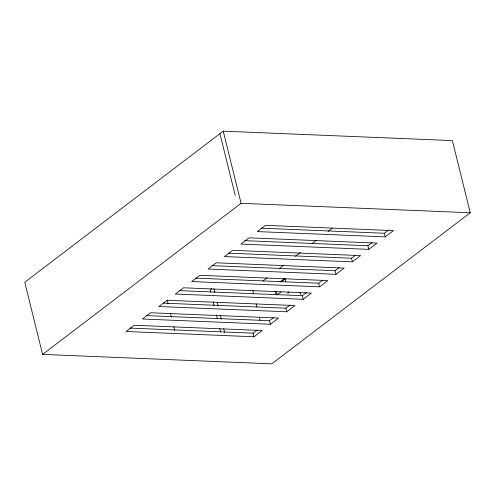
<?xml version="1.0" encoding="UTF-8"?>
<svg xmlns="http://www.w3.org/2000/svg" width="495" height="495" viewBox="0 0 495 495"><rect width="100%" height="100%" fill="white"/><g stroke="black" fill="none" stroke-linecap="round" stroke-linejoin="round"><path stroke-width="0.74" d="M223.214 131.156L24.75 282.237L42.607 354.389L271.786 363.844L470.25 212.763L452.393 140.611L223.214 131.156L241.071 203.315L42.607 354.389M211.841 288.635L210.202 289.884L210.752 292.099M262.87 281.03L267.176 277.751M279.477 268.389L283.165 265.58M295.472 256.218L300.391 252.469M312.079 243.577L316.379 240.298M328.067 231.4L332.374 228.121M279.984 281.933L284.848 278.233L285.708 281.704M281.185 281.983L285.442 278.747M277.355 294.655L281.005 291.883M129.783 328.086L253.075 333.166L257.177 330.047M146.186 315.593L269.478 320.68L273.58 317.555M163.369 303.138L285.887 308.187L289.99 305.069M179.772 290.645L302.297 295.701L306.393 292.576M195.407 278.128L318.7 283.208L322.802 280.09M211.817 265.636L335.109 270.722L339.211 267.597M228.22 253.149L351.512 258.235L355.614 255.111M244.629 240.657L367.921 245.743L372.023 242.624M261.032 228.17L384.324 233.256L388.427 230.132M253.966 336.773L262.171 330.53L134.256 325.258L126.052 331.502L253.966 336.773L253.075 333.166M270.375 324.287L278.574 318.044L150.659 312.766L142.461 319.009L270.375 324.287L269.478 320.68M286.778 311.794L294.983 305.551L167.069 300.279L158.864 306.523L286.778 311.794L285.887 308.187M303.188 299.308L311.392 293.065L183.472 287.787L175.273 294.03L303.188 299.308L302.297 295.701M319.591 286.822L327.795 280.572L199.881 275.3L191.676 281.544L319.591 286.822L318.7 283.208M336 274.329L344.204 268.086L216.29 262.808L208.086 269.057L336 274.329L335.109 270.722M352.403 261.843L360.607 255.593L232.693 250.322L224.489 256.565L352.403 261.843L351.512 258.235M368.812 249.35L377.017 243.107L249.103 237.829L240.898 244.078L368.812 249.35L367.921 245.743M385.221 236.864L393.42 230.621L265.506 225.343L257.301 231.586L385.221 236.864L384.324 233.256M241.071 203.315L470.25 212.763M299.617 292.273L301.016 294.624M276.309 291.468L277.169 294.933M275.115 291.419L275.969 294.89M219.935 133.656L235.224 195.438M252.784 290.478L253.52 293.455M256.101 303.881L256.837 306.857M259.417 317.276L260.153 320.253M213.852 288.863L214.768 292.557M217.144 302.173L218.06 305.867M220.436 315.476L221.352 319.176M223.728 328.785L224.643 332.485M213.128 301.715L214.044 305.409M216.426 315.018L217.342 318.718M219.718 328.327L220.634 332.021M167.186 300.112L168.096 303.806M170.478 313.415L171.394 317.116M173.77 326.725L174.685 330.425M288.065 293.758A5.569 1.974 -13.9 0 1 289 291.753"/></g></svg>
